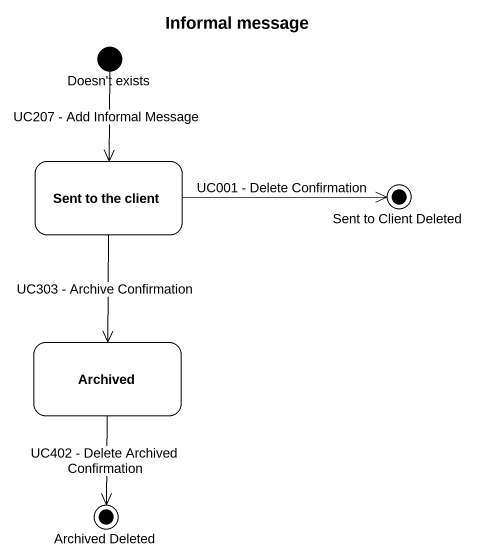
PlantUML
@startuml
title Informal message
hide empty description
state "Doesn't exists" as Doesn_t_exists <<start>>
state "Sent to the client" as Sent_to_the_client
state "Sent to Client Deleted" as Sent_to_Client_Deleted <<end>>
state Archived
state "Archived Deleted" as Archived_Deleted <<end>>
Doesn_t_exists --> Sent_to_the_client : UC207 - Add Informal Message
Sent_to_the_client -right-> Sent_to_Client_Deleted : UC001 - Delete Confirmation
Sent_to_the_client --> Archived : UC303 - Archive Confirmation
Archived --> Archived_Deleted : UC402 - Delete Archived Confirmation
@enduml
